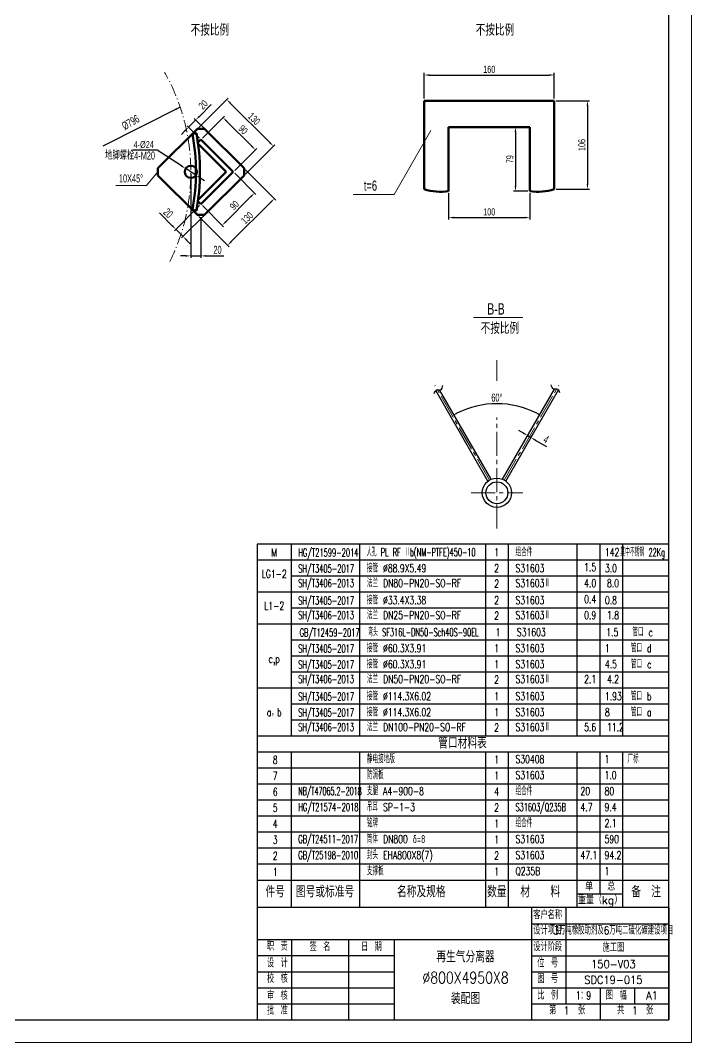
# Model space of a CAD drawing. Header units: millimetres. Extents: x 1541 to 38856, y -668 to 24805.
# Drawn here: x 28841 to 31483, y 17245 to 21269 of the extents above; entities that cross this region are included whole.
import ezdxf
from ezdxf.enums import TextEntityAlignment as Align

# ---------------------------------------------------------------- set-up
doc = ezdxf.new("R2010")
doc.units = ezdxf.units.MM
doc.linetypes.add('ACAD_ISO10W100', pattern=[18.7, 12, -3, 0.7, -3])
doc.linetypes.add('CENTER2', pattern=[28.575, 19.05, -3.175, 3.175, -3.175])
doc.layers.add('BORDER', color=7, linetype='Continuous')
for name, color, linetype, lineweight in [('中心线', 3, 'ACAD_ISO10W100', 18), ('中粗线', 7, 'Continuous', 50), ('标注', 1, 'Continuous', 18), ('短点划线', 1, 'CENTER2', 13), ('粗实线', 7, 'Continuous', 50), ('细实线', 1, 'Continuous', 18)]:
    doc.layers.add(name, color=color, linetype=linetype, lineweight=lineweight)
doc.styles.add('HGCAD', font='HGCAD.SHX', dxfattribs={"width": 0.7, "bigfont": 'HGCADHZ.SHX'})
doc.styles.add('HZ', font='txt.shx', dxfattribs={"width": 0.7, "bigfont": 'gbcbig.shx'})
doc.styles.add('HZ0', font='TXT.shx', dxfattribs={"width": 0.7, "bigfont": 'gbcbig.shx'})
doc.dimstyles.new('HGCAD', dxfattribs={"dimscale": 8, "dimtxt": 3.5, "dimasz": 2.5, "dimexe": 1, "dimexo": 1, "dimgap": 1, "dimtad": 1, "dimdec": 0, "dimdsep": 46, "dimtxsty": 'HGCAD', "dimcen": 0, "dimadec": 1, "dimazin": 0, "dimtfac": 1, "dimtdec": 0, "dimtmove": 0, "dimatfit": 1, "dimfxl": 1, "dimtfill": 1, "dimarcsym": 1})
doc.dimstyles.new('HGCAD$0', dxfattribs={"dimscale": 8, "dimtxt": 3.5, "dimasz": 2.5, "dimexe": 1, "dimexo": 1, "dimgap": 1, "dimtad": 1, "dimdec": 0, "dimdsep": 46, "dimtxsty": 'HGCAD', "dimcen": 0, "dimadec": 1, "dimazin": 0, "dimtfac": 1, "dimtdec": 0, "dimtmove": 0, "dimatfit": 1, "dimfxl": 1, "dimtfill": 1, "dimarcsym": 1})
doc.dimstyles.new('HGCAD$2', dxfattribs={"dimscale": 8, "dimtxt": 3.5, "dimasz": 2.5, "dimexe": 1, "dimexo": 1, "dimgap": 1, "dimtad": 2, "dimtih": 1, "dimdec": 0, "dimdsep": 46, "dimtxsty": 'HGCAD', "dimcen": 0, "dimadec": 0, "dimazin": 0, "dimtfac": 1, "dimtdec": 0, "dimtmove": 0, "dimatfit": 1, "dimfxl": 1, "dimtfill": 1, "dimarcsym": 1})
doc.dimstyles.new('HGCAD$3', dxfattribs={"dimscale": 8, "dimtxt": 3.5, "dimasz": 2.5, "dimexe": 1, "dimexo": 1, "dimgap": 1, "dimtad": 1, "dimtoh": 1, "dimdec": 0, "dimdsep": 46, "dimtxsty": 'HGCAD', "dimcen": 0, "dimadec": 1, "dimazin": 0, "dimtfac": 1, "dimtdec": 0, "dimtmove": 0, "dimatfit": 1, "dimfxl": 1, "dimtfill": 1, "dimarcsym": 1})

# ---------------------------------------------------------------- blocks, each defined once
blk = doc.blocks.new('*D24')
at = {"layer": 'Defpoints', "color": 0, "transparency": 16777216}
for p in [(29537.3, 20842.9), (29836.5, 20774.4), (29721.1, 20659)]:
    blk.add_point(p, dxfattribs=at)
at = {"layer": '标注', "color": 0, "lineweight": -2, "transparency": 16777216}
for p, q in [((29543, 20848.5), (29658.3, 20963.9)), ((29666.8, 20944.1), (29822.4, 20788.5)), ((29726.8, 20664.7), (29842.2, 20780.1))]:
    blk.add_line(p, q, dxfattribs=at)
at = {"layer": '标注', "color": 0, "transparency": 16777216}
for points in [[(29669.2, 20946.5), (29664.5, 20941.7), (29652.7, 20958.2)], [(29824.7, 20790.9), (29820, 20786.2), (29836.5, 20774.4)]]:
    blk.add_solid(points, dxfattribs=at)
at = {"layer": '标注', "color": 0, "transparency": 16777216, "insert": (29760.2, 20881.9), "char_height": 28, "attachment_point": 5, "rotation": 315, "style": 'HGCAD', "bg_fill": 3, "box_fill_scale": 1.1, "bg_fill_color": 256, "bg_fill_true_color": 13158600, "bg_fill_transparency": 0}
blk.add_mtext('130', dxfattribs=at)
blk = doc.blocks.new('*D25')
at = {"layer": 'Defpoints', "color": 0, "transparency": 16777216}
for p in [(29551.4, 20800.4), (29765.4, 20759.9), (29678.7, 20673.2)]:
    blk.add_point(p, dxfattribs=at)
at = {"layer": '标注', "color": 0, "lineweight": -2, "transparency": 16777216}
for p, q in [((29557.1, 20806.1), (29643.8, 20892.8)), ((29652.3, 20873), (29751.3, 20774)), ((29684.4, 20678.8), (29771.1, 20765.5))]:
    blk.add_line(p, q, dxfattribs=at)
at = {"layer": '标注', "color": 0, "transparency": 16777216}
for points in [[(29654.7, 20875.4), (29649.9, 20870.7), (29638.2, 20887.2)], [(29753.7, 20776.4), (29748.9, 20771.7), (29765.4, 20759.9)]]:
    blk.add_solid(points, dxfattribs=at)
at = {"layer": '标注', "color": 0, "transparency": 16777216, "insert": (29717.4, 20839.1), "char_height": 28, "attachment_point": 5, "rotation": 315, "style": 'HGCAD', "bg_fill": 3, "box_fill_scale": 1.1, "bg_fill_color": 256, "bg_fill_true_color": 13158600, "bg_fill_transparency": 7836208}
blk.add_mtext('90', dxfattribs=at)
blk = doc.blocks.new('*D26')
at = {"layer": 'Defpoints', "color": 0, "transparency": 16777216}
for p in [(29721.1, 20687.3), (29840.4, 20568.1), (29537.3, 20503.5)]:
    blk.add_point(p, dxfattribs=at)
at = {"layer": '标注', "color": 0, "lineweight": -2, "transparency": 16777216}
for p, q in [((29726.8, 20681.6), (29846, 20562.4)), ((29670.7, 20398.4), (29826.2, 20554)), ((29543, 20497.8), (29662.2, 20378.6))]:
    blk.add_line(p, q, dxfattribs=at)
at = {"layer": '标注', "color": 0, "transparency": 16777216}
for points in [[(29823.9, 20556.3), (29828.6, 20551.6), (29840.4, 20568.1)], [(29668.3, 20400.7), (29673, 20396), (29656.5, 20384.3)]]:
    blk.add_solid(points, dxfattribs=at)
at = {"layer": '标注', "color": 0, "transparency": 16777216, "insert": (29732.9, 20491.7), "char_height": 28, "attachment_point": 5, "rotation": 45, "style": 'HGCAD', "bg_fill": 3, "box_fill_scale": 1.1, "bg_fill_color": 256, "bg_fill_true_color": 13158600, "bg_fill_transparency": 7836208}
blk.add_mtext('130', dxfattribs=at)
blk = doc.blocks.new('*D27')
at = {"layer": 'Defpoints', "color": 0, "transparency": 16777216}
for p in [(29678.7, 20673.2), (29762, 20589.8), (29551.4, 20545.9)]:
    blk.add_point(p, dxfattribs=at)
at = {"layer": '标注', "color": 0, "lineweight": -2, "transparency": 16777216}
for p, q in [((29684.4, 20667.5), (29767.7, 20584.2)), ((29648.9, 20476.7), (29747.9, 20575.7)), ((29557.1, 20540.2), (29640.4, 20456.9))]:
    blk.add_line(p, q, dxfattribs=at)
at = {"layer": '标注', "color": 0, "transparency": 16777216}
for points in [[(29745.5, 20578.1), (29750.3, 20573.3), (29762, 20589.8)], [(29646.5, 20479.1), (29651.3, 20474.3), (29634.8, 20462.6)]]:
    blk.add_solid(points, dxfattribs=at)
at = {"layer": '标注', "color": 0, "transparency": 16777216, "insert": (29682.8, 20541.8), "char_height": 28, "attachment_point": 5, "rotation": 45, "style": 'HGCAD', "bg_fill": 3, "box_fill_scale": 1.1, "bg_fill_color": 256, "bg_fill_true_color": 13158600, "bg_fill_transparency": 0}
blk.add_mtext('90', dxfattribs=at)
blk = doc.blocks.new('*D28')
at = {"layer": 'Defpoints', "color": 0, "transparency": 16777216}
for p in [(29530.9, 20877.5), (29579.7, 20828.7), (29551.4, 20800.4)]:
    blk.add_point(p, dxfattribs=at)
at = {"layer": '标注', "color": 0, "lineweight": -2, "transparency": 16777216}
for p, q in [((29545, 20891.7), (29591.9, 20938.6)), ((29545.8, 20806.1), (29497, 20854.9)), ((29502.6, 20849.3), (29530.9, 20877.5)), ((29574.1, 20834.4), (29525.2, 20883.2)), ((29488.5, 20835.1), (29474.3, 20821))]:
    blk.add_line(p, q, dxfattribs=at)
at = {"layer": '标注', "color": 0, "transparency": 16777216}
for points in [[(29542.7, 20894), (29547.4, 20889.3), (29530.9, 20877.5)], [(29486.1, 20837.5), (29490.8, 20832.8), (29502.6, 20849.3)]]:
    blk.add_solid(points, dxfattribs=at)
at = {"layer": '标注', "color": 0, "transparency": 16777216, "insert": (29560, 20937.8), "char_height": 28, "attachment_point": 5, "rotation": 45, "style": 'HGCAD', "bg_fill": 3, "box_fill_scale": 1.1, "bg_fill_color": 256, "bg_fill_true_color": 13158600, "bg_fill_transparency": 7836208}
blk.add_mtext('20', dxfattribs=at)
blk = doc.blocks.new('*D29')
at = {"layer": 'Defpoints', "color": 0, "transparency": 16777216}
for p in [(29551.4, 20545.9), (29579.7, 20517.6), (29480.9, 20418.8)]:
    blk.add_point(p, dxfattribs=at)
at = {"layer": '标注', "color": 0, "lineweight": -2, "transparency": 16777216}
for p, q in [((29545.8, 20540.2), (29446.9, 20441.4)), ((29438.5, 20461.2), (29387.9, 20511.7)), ((29574.1, 20511.9), (29475.2, 20413.1)), ((29480.9, 20418.8), (29452.6, 20447)), ((29495, 20404.6), (29509.2, 20390.5))]:
    blk.add_line(p, q, dxfattribs=at)
at = {"layer": '标注', "color": 0, "transparency": 16777216}
for points in [[(29440.8, 20463.5), (29436.1, 20458.8), (29452.6, 20447)], [(29497.4, 20407), (29492.7, 20402.3), (29480.9, 20418.8)]]:
    blk.add_solid(points, dxfattribs=at)
at = {"layer": '标注', "color": 0, "transparency": 16777216, "insert": (29422.4, 20510.8), "char_height": 31.5, "attachment_point": 5, "rotation": 315, "style": 'HGCAD', "bg_fill": 3, "box_fill_scale": 1.1, "bg_fill_color": 256, "bg_fill_true_color": 13158600, "bg_fill_transparency": 11588748}
blk.add_mtext('20', dxfattribs=at)
blk = doc.blocks.new('*D30')
at = {"layer": 'Defpoints', "color": 0, "transparency": 16777216}
for p in [(29491.2, 20686.1), (29531.7, 20660.2)]:
    blk.add_point(p, dxfattribs=at)
at = {"layer": '标注', "color": 0, "lineweight": -2, "transparency": 16777216}
for p, q in [((29378.6, 20758.3), (29281.5, 20758.3)), ((29474.4, 20696.9), (29378.6, 20758.3)), ((29531.7, 20660.2), (29491.2, 20686.1)), ((29548.5, 20649.4), (29565.3, 20638.6))]:
    blk.add_line(p, q, dxfattribs=at)
at = {"layer": '标注', "color": 0, "transparency": 16777216}
for points in [[(29476.2, 20699.7), (29472.6, 20694.1), (29491.2, 20686.1)], [(29550.3, 20652.2), (29546.7, 20646.6), (29531.7, 20660.2)]]:
    blk.add_solid(points, dxfattribs=at)
at = {"layer": '标注', "color": 0, "transparency": 16777216, "insert": (29326, 20780.3), "char_height": 28, "attachment_point": 5, "style": 'HGCAD', "bg_fill": 3, "box_fill_scale": 1.1, "bg_fill_color": 256, "bg_fill_true_color": 13158600, "bg_fill_transparency": 0}
blk.add_mtext('4-%%C24', dxfattribs=at)
blk = doc.blocks.new('*D33')
at = {"layer": 'Defpoints', "color": 0, "transparency": 16777216}
for p in [(30942.1, 21054.6), (30430.1, 20953.5), (30942.1, 20953.5)]:
    blk.add_point(p, dxfattribs=at)
at = {"layer": '标注', "color": 0, "lineweight": -2, "transparency": 16777216}
for p, q in [((30430.1, 20961.5), (30430.1, 21062.6)), ((30450.1, 21054.6), (30922.1, 21054.6)), ((30942.1, 20961.5), (30942.1, 21062.6))]:
    blk.add_line(p, q, dxfattribs=at)
at = {"layer": '标注', "color": 0, "transparency": 16777216}
for points in [[(30450.1, 21057.9), (30450.1, 21051.2), (30430.1, 21054.6)], [(30922.1, 21057.9), (30922.1, 21051.2), (30942.1, 21054.6)]]:
    blk.add_solid(points, dxfattribs=at)
at = {"layer": '标注', "color": 0, "transparency": 16777216, "insert": (30686.1, 21076.6), "char_height": 28, "attachment_point": 5, "style": 'HGCAD', "bg_fill": 3, "box_fill_scale": 1.1, "bg_fill_color": 256, "bg_fill_true_color": 13158600, "bg_fill_transparency": 0}
blk.add_mtext('160', dxfattribs=at)
blk = doc.blocks.new('*D34')
at = {"layer": 'Defpoints', "color": 0, "transparency": 16777216}
for p in [(30942.1, 20953.5), (30942.1, 20604.7), (31072.8, 20604.7)]:
    blk.add_point(p, dxfattribs=at)
at = {"layer": '标注', "color": 0, "lineweight": -2, "transparency": 16777216}
for p, q in [((30950.1, 20953.5), (31080.8, 20953.5)), ((31072.8, 20933.5), (31072.8, 20624.7)), ((30950.1, 20604.7), (31080.8, 20604.7))]:
    blk.add_line(p, q, dxfattribs=at)
at = {"layer": '标注', "color": 0, "transparency": 16777216}
for points in [[(31069.5, 20933.5), (31076.1, 20933.5), (31072.8, 20953.5)], [(31069.5, 20624.7), (31076.1, 20624.7), (31072.8, 20604.7)]]:
    blk.add_solid(points, dxfattribs=at)
at = {"layer": '标注', "color": 0, "transparency": 16777216, "insert": (31050.8, 20779.1), "char_height": 28, "attachment_point": 5, "rotation": 90, "style": 'HGCAD', "bg_fill": 3, "box_fill_scale": 1.1, "bg_fill_color": 256, "bg_fill_true_color": 13158600, "bg_fill_transparency": 194044}
blk.add_mtext('106', dxfattribs=at)
blk = doc.blocks.new('*D35')
at = {"layer": 'Defpoints', "color": 0, "transparency": 16777216}
for p in [(30526.1, 20596.8), (30846.1, 20596.8), (30846.1, 20493.3)]:
    blk.add_point(p, dxfattribs=at)
at = {"layer": '标注', "color": 0, "lineweight": -2, "transparency": 16777216}
for p, q in [((30526.1, 20588.8), (30526.1, 20485.3)), ((30846.1, 20588.8), (30846.1, 20485.3)), ((30546.1, 20493.3), (30826.1, 20493.3))]:
    blk.add_line(p, q, dxfattribs=at)
at = {"layer": '标注', "color": 0, "transparency": 16777216}
for points in [[(30546.1, 20496.6), (30546.1, 20489.9), (30526.1, 20493.3)], [(30826.1, 20496.6), (30826.1, 20489.9), (30846.1, 20493.3)]]:
    blk.add_solid(points, dxfattribs=at)
at = {"layer": '标注', "color": 0, "transparency": 16777216, "insert": (30686.1, 20515.3), "char_height": 28, "attachment_point": 5, "style": 'HGCAD', "bg_fill": 3, "box_fill_scale": 1.1, "bg_fill_color": 256, "bg_fill_true_color": 13158600, "bg_fill_transparency": 7835176}
blk.add_mtext('100', dxfattribs=at)
blk = doc.blocks.new('*D36')
at = {"layer": 'Defpoints', "color": 0, "transparency": 16777216}
for p in [(30846.1, 20849.6), (30789.4, 20596.8), (30846.1, 20596.8)]:
    blk.add_point(p, dxfattribs=at)
at = {"layer": '标注', "color": 0, "lineweight": -2, "transparency": 16777216}
for p, q in [((30838.1, 20849.6), (30781.4, 20849.6)), ((30789.4, 20829.6), (30789.4, 20616.8)), ((30838.1, 20596.8), (30781.4, 20596.8))]:
    blk.add_line(p, q, dxfattribs=at)
at = {"layer": '标注', "color": 0, "transparency": 16777216}
for points in [[(30786, 20829.6), (30792.7, 20829.6), (30789.4, 20849.6)], [(30786, 20616.8), (30792.7, 20616.8), (30789.4, 20596.8)]]:
    blk.add_solid(points, dxfattribs=at)
at = {"layer": '标注', "color": 0, "transparency": 16777216, "insert": (30767.4, 20723.2), "char_height": 28, "attachment_point": 5, "rotation": 90, "style": 'HGCAD', "bg_fill": 3, "box_fill_scale": 1.1, "bg_fill_color": 256, "bg_fill_true_color": 13158600, "bg_fill_transparency": 7835176}
blk.add_mtext('79', dxfattribs=at)
blk = doc.blocks.new('*D38')
at = {"layer": 'Defpoints', "color": 0, "transparency": 16777216}
for p in [(30472.7, 19831.7), (30960.2, 19832.1), (30777.2, 19755), (30687.5, 19459.6), (30745.1, 19459.6)]:
    blk.add_point(p, dxfattribs=at)
at = {"layer": '标注', "color": 0, "lineweight": -2, "transparency": 16777216}
blk.add_arc((30716.3, 19409.7), 350.6, 63.2687, 116.7313, dxfattribs=at)
at = {"layer": '标注', "color": 0, "transparency": 16777216}
for points in [[(30560.2, 19719.9), (30557, 19725.8), (30541, 19713.4)], [(30875.6, 19725.8), (30872.4, 19719.9), (30891.6, 19713.4)]]:
    blk.add_solid(points, dxfattribs=at)
at = {"layer": '标注', "color": 0, "transparency": 16777216, "insert": (30716.3, 19784.1), "char_height": 31.5, "attachment_point": 5, "style": 'HGCAD', "bg_fill": 3, "box_fill_scale": 1.1, "bg_fill_color": 256, "bg_fill_true_color": 13158600, "bg_fill_transparency": 6260026}
blk.add_mtext('60°', dxfattribs=at)
blk = doc.blocks.new('*D39')
at = {"layer": 'Defpoints', "color": 0, "transparency": 16777216}
for p in [(30835.3, 19630.2), (30847.8, 19623), (30850.2, 19627.3)]:
    blk.add_point(p, dxfattribs=at)
at = {"layer": '标注', "color": 0, "lineweight": -2, "transparency": 16777216}
for p, q in [((30820.4, 19644.5), (30803.1, 19654.5)), ((30839.3, 19637.1), (30841.8, 19641.4)), ((30837.8, 19634.5), (30850.2, 19627.3)), ((30851.8, 19629.9), (30854.2, 19634.2)), ((30867.5, 19617.3), (30911.7, 19591.7))]:
    blk.add_line(p, q, dxfattribs=at)
at = {"layer": '标注', "color": 0, "transparency": 16777216}
for points in [[(30822.1, 19647.4), (30818.8, 19641.6), (30837.8, 19634.5)], [(30869.2, 19620.2), (30865.9, 19614.4), (30850.2, 19627.3)]]:
    blk.add_solid(points, dxfattribs=at)
at = {"layer": '标注', "color": 0, "transparency": 16777216, "insert": (30910.2, 19620.1), "char_height": 31.5, "attachment_point": 5, "rotation": 330, "style": 'HGCAD', "bg_fill": 3, "box_fill_scale": 1.1, "bg_fill_color": 256, "bg_fill_true_color": 13158600, "bg_fill_transparency": 11588232}
blk.add_mtext('4', dxfattribs=at)
blk = doc.blocks.new('*D40')
at = {"layer": 'Defpoints', "color": 0, "transparency": 16777216}
for p in [(29511.4, 20673.2), (29551.4, 20503.5), (29551.4, 20342.4)]:
    blk.add_point(p, dxfattribs=at)
at = {"layer": '标注', "color": 0, "lineweight": -2, "transparency": 16777216}
for p, q in [((29511.4, 20665.2), (29511.4, 20334.4)), ((29551.4, 20495.5), (29551.4, 20334.4)), ((29491.4, 20342.4), (29471.4, 20342.4)), ((29511.4, 20342.4), (29551.4, 20342.4)), ((29571.4, 20342.4), (29641.5, 20342.4))]:
    blk.add_line(p, q, dxfattribs=at)
at = {"layer": '标注', "color": 0, "transparency": 16777216}
for points in [[(29491.4, 20345.7), (29491.4, 20339.1), (29511.4, 20342.4)], [(29571.4, 20345.7), (29571.4, 20339.1), (29551.4, 20342.4)]]:
    blk.add_solid(points, dxfattribs=at)
at = {"layer": '标注', "color": 0, "transparency": 16777216, "insert": (29616.5, 20366.1), "char_height": 31.5, "attachment_point": 5, "style": 'HGCAD', "bg_fill": 3, "box_fill_scale": 1.1, "bg_fill_color": 256, "bg_fill_true_color": 13158600, "bg_fill_transparency": 6440400}
blk.add_mtext('20', dxfattribs=at)

msp = doc.modelspace()

# ---------------------------------------------------------------- linework, layer by layer
at = {"ltscale": 3}
for p, q in [((30681.27, 19455.99), (30475.44, 19812.5)), ((30693.74, 19463.19), (30490.79, 19814.69)), ((30738.87, 19463.19), (30943.35, 19817.37)), ((30738.87, 19463.19), (30943.35, 19817.37)), ((30751.34, 19455.99), (30958.71, 19815.17)), ((31392.53, 17776.16), (31392.53, 18199.4)), ((31392.53, 17776.16), (31392.53, 17334.93)), ((29772.29, 17334.93), (31392.53, 17334.93))]:
    msp.add_line(p, q, dxfattribs=at)
for radius in [57.6, 43.2]:
    msp.add_circle((30716.3, 19409.7), radius, dxfattribs=at)
for points in [[(30469.86, 19800.42), (30477.28, 19813.78), (30494.71, 19815.42), (30503.99, 19831.45)], [(30964.29, 19803.09), (30956.86, 19816.46), (30939.43, 19818.1), (30930.15, 19834.13)]]:
    msp.add_spline(points, degree=3, dxfattribs=at)
at = {"layer": 'BORDER', "linetype": 'Continuous', "lineweight": 30, "ltscale": 5}
for p, q in [((31392.53, 17334.93), (31392.53, 24714.93)), ((26361.53, 17334.93), (31392.53, 17334.93))]:
    msp.add_line(p, q, dxfattribs=at)
at = {"layer": '中心线', "ltscale": 4}
msp.add_arc((28715.44, 20673.16), 796, 333.65694, 29.49419, dxfattribs=at)
at = {"layer": '中粗线', "lineweight": -3}
msp.add_line((29772.29, 19207.38), (29772.29, 17776.16), dxfattribs=at)
msp.add_lwpolyline([(31392.53, 17776.16), (29772.29, 17776.16), (29772.29, 17334.93)], dxfattribs=at)
at = {"layer": '标注'}
for p, q in [((30456.86, 20835.7), (30311.89, 20584.61)), ((30311.89, 20584.61), (30151.07, 20584.61)), ((30623.62, 20099.24), (30818.08, 20099.24))]:
    msp.add_line(p, q, dxfattribs=at)
at = {"layer": '短点划线', "ltscale": 5}
for p, q in [((30716.3, 19850.17), (30716.3, 19932.35)), ((30687.5, 19459.59), (30472.65, 19831.72)), ((30745.1, 19459.59), (30960.16, 19832.08)), ((30716.3, 19268.86), (30716.3, 19706.39)), ((30614.48, 19409.7), (30818.12, 19409.7))]:
    msp.add_line(p, q, dxfattribs=at)
at = {"layer": '粗实线'}
for p, q in [((30430.14, 20953.55), (30430.14, 20604.75)), ((30430.14, 20953.55), (30942.14, 20953.55)), ((30942.14, 20953.55), (30942.14, 20604.75)), ((30526.14, 20849.63), (30526.14, 20596.83)), ((30526.14, 20849.63), (30686.14, 20849.63)), ((30846.14, 20849.63), (30686.14, 20849.63)), ((30846.14, 20849.63), (30846.14, 20596.83)), ((29517.55, 20823.12), (29533.28, 20826.06)), ((29539.42, 20788.42), (29551.44, 20800.44)), ((29650.44, 20673.16), (29540.09, 20783.51)), ((29678.72, 20673.16), (29551.44, 20800.44)), ((29540.09, 20562.82), (29650.44, 20673.16)), ((29551.44, 20545.88), (29678.72, 20673.16)), ((29539.42, 20557.91), (29551.44, 20545.88)), ((29517.55, 20523.21), (29533.28, 20520.27))]:
    msp.add_line(p, q, dxfattribs=at)
msp.add_lwpolyline([(29565.59, 20503.46), (29721.15, 20659.02), (29721.15, 20687.31), (29565.59, 20842.87), (29537.3, 20842.87), (29381.74, 20687.31), (29381.74, 20659.02), (29537.3, 20503.46)], close=True, dxfattribs=at)
msp.add_circle((29511.44, 20673.16), 24, dxfattribs=at)
for centre, radius, start, end in [((28715.44, 20673.16), 816, 349.41091, 10.58909), ((28715.44, 20673.16), 832, 349.41091, 10.58909), ((30496.6, 20824.79), 229.86, 253.1942, 277.3841), ((30875.68, 20824.79), 229.86, 262.6159, 286.8058)]:
    msp.add_arc(centre, radius, start, end, dxfattribs=at)
at = {"layer": '细实线', "lineweight": -3}
for p, q in [((31392.53, 19207.38), (29772.29, 19207.38)), ((31392.53, 19144.38), (29772.29, 19144.38)), ((31392.53, 19081.38), (29907.25, 19081.38)), ((31392.53, 19018.38), (29772.29, 19018.38)), ((31392.53, 18955.38), (29907.25, 18955.38)), ((31392.53, 18892.38), (29772.29, 18892.38)), ((31392.53, 18829.38), (29907.25, 18829.38)), ((31392.53, 18766.38), (29907.25, 18766.38)), ((31392.53, 18703.4), (29907.25, 18703.4)), ((31392.53, 18640.43), (29772.29, 18640.43)), ((31392.53, 18577.43), (29907.25, 18577.43)), ((31392.53, 18514.46), (29907.25, 18514.46)), ((31392.53, 18451.48), (29772.29, 18451.48)), ((31392.53, 18388.51), (29772.29, 18388.51)), ((31392.53, 18325.51), (29772.29, 18325.51)), ((31392.53, 18262.51), (29772.29, 18262.51)), ((31392.53, 18199.51), (29772.29, 18199.51)), ((31392.53, 18136.51), (29772.29, 18136.51)), ((31392.53, 18073.51), (29772.29, 18073.51)), ((31392.53, 18010.51), (29772.29, 18010.51)), ((31392.53, 17947.51), (29772.29, 17947.51))]:
    msp.add_line(p, q, dxfattribs=at)
at = {"layer": '细实线'}
msp.add_lwpolyline([(26136.53, 17244.93), (31482.53, 17244.93), (31482.53, 24804.93), (26136.53, 24804.93)], close=True, dxfattribs=at)
at = {"layer": '细实线', "lineweight": -3}
for points in [[(29907.25, 18451.48), (29907.25, 19207.38)], [(30177.15, 18451.48), (30177.15, 19207.38)], [(30672.38, 18451.48), (30672.38, 19207.38)], [(30762.35, 18451.48), (30762.35, 19207.38)], [(31032.66, 18451.48), (31032.66, 19207.38)], [(31122.63, 18451.48), (31122.63, 19207.38)], [(31212.6, 18451.48), (31212.6, 19207.38)], [(29907.25, 17776.16), (29907.25, 18388.51)], [(30177.15, 17776.16), (30177.15, 18388.51)], [(30672.38, 17776.16), (30672.38, 18388.51)], [(30762.35, 17776.16), (30762.35, 18388.51)], [(31032.66, 17776.16), (31032.66, 18388.51)], [(31122.63, 17830.14), (31122.63, 18388.51)], [(31212.6, 17776.16), (31212.6, 18388.51)], [(29772.29, 17884.53), (31392.53, 17884.53)], [(31032.66, 17830.14), (31212.6, 17830.14)], [(30852.32, 17776.16), (30852.32, 17334.93)], [(30987.68, 17776.16), (30987.68, 17397.91)], [(30852.32, 17712.88), (31392.53, 17712.88)], [(29772.29, 17650.21), (31392.53, 17650.21)], [(29907.25, 17650.21), (29907.25, 17334.93)], [(30132.16, 17650.21), (30132.16, 17334.93)], [(30312.51, 17650.21), (30312.51, 17334.93)], [(29772.29, 17587.24), (30312.51, 17587.24)], [(30852.32, 17586.88), (31392.53, 17586.88)], [(29772.29, 17523.86), (30312.51, 17523.86)], [(30852.32, 17523.88), (31392.53, 17523.88)], [(29772.29, 17460.88), (30312.51, 17460.88)], [(30852.32, 17460.88), (31392.53, 17460.88)], [(30852.32, 17460.88), (31392.53, 17460.88)], [(31122.63, 17460.88), (31122.63, 17334.93)], [(31257.58, 17460.88), (31257.58, 17397.91)], [(29772.29, 17397.91), (30312.51, 17397.91)], [(30852.32, 17397.91), (31392.53, 17397.91)]]:
    msp.add_lwpolyline(points, dxfattribs=at)

# ---------------------------------------------------------------- texts
at = {"layer": '标注', "attachment_point": 1, "style": 'HGCAD'}
for s, insert, char_height, width in [('不按比例', (29510.83, 21254.44), 45, 158.0392), ('不按比例', (30632.89, 21254.44), 45, 158.0392), ('t=6', (30192.6, 20639.01), 40, 148.1021), ('B-B', (30678.41, 20156.22), 45, 74.4206), ('不按比例', (30652.29, 20080.16), 45, 158.0392)]:
    msp.add_mtext(s, dxfattribs=dict(at, insert=insert, char_height=char_height, width=width))
at = {"layer": '标注', "insert": (29235.77, 20864.29), "char_height": 31.5, "width": 74.4206, "attachment_point": 1, "rotation": 30, "style": 'HGCAD'}
msp.add_mtext('%%C796', dxfattribs=at)
at = {"layer": '细实线', "lineweight": -3, "style": 'HZ0'}
for s, width, p in [('人孔 PL RF Ⅱb(NM-PTFE)450-10', 0.6, (30204.37, 19159.82)), ('HG/T21599-2014', 0.55, (29934.47, 19158.35)), ('组合件', 0.7, (30789.57, 19159.82)), ('142', 0.7, (31141.53, 19159.82)), ('SH/T3405-2017', 0.55, (29934.47, 19095.35)), ('接管 %%C88.9X5.49', 0.7, (30204.37, 19096.82)), ('S31603', 0.7, (30789.57, 19096.82)), ('1.5', 0.7, (31059.89, 19101.09)), ('3.0', 0.7, (31141.53, 19096.82)), ('SH/T3406-2013', 0.55, (29934.47, 19038.09)), ('法兰 DN80-PN20-SO-RF ', 0.7, (30204.37, 19038.09)), ('S31603Ⅱ', 0.7, (30789.57, 19038.09)), ('4.0', 0.7, (31059.89, 19038.09)), ('8.0', 0.7, (31149.85, 19038.09)), ('SH/T3405-2017', 0.55, (29934.47, 18969.35)), ('接管 %%C33.4X3.38', 0.7, (30204.37, 18970.82)), ('S31603', 0.7, (30789.57, 18970.82)), ('0.4', 0.7, (31059.89, 18975.09)), ('0.8', 0.7, (31141.53, 18970.82)), ('SH/T3406-2013', 0.55, (29934.47, 18912.09)), ('法兰 DN25-PN20-SO-RF ', 0.7, (30204.37, 18912.09)), ('S31603Ⅱ', 0.7, (30789.57, 18912.09)), ('0.9', 0.7, (31059.89, 18912.09)), ('1.8', 0.7, (31149.85, 18912.09)), ('GB/T12459-2017', 0.55, (29939.98, 18843.35)), ('弯头 SF316L-DN50-Sch40S-90EL', 0.6, (30209.88, 18844.82)), ('S31603', 0.7, (30795.08, 18844.82)), ('1.5', 0.7, (31147.04, 18844.82)), ('SH/T3405-2017', 0.55, (29934.47, 18780.35)), ('接管 %%C60.3X3.91', 0.7, (30204.37, 18781.82)), ('S31603', 0.7, (30789.57, 18781.82)), ('1', 0.7, (31141.53, 18781.82)), ('SH/T3405-2017', 0.55, (29934.47, 18717.38)), ('接管 %%C60.3X3.91', 0.7, (30204.37, 18718.84)), ('S31603', 0.7, (30789.57, 18718.84)), ('4.5', 0.7, (31141.53, 18718.84)), ('SH/T3406-2013', 0.55, (29934.47, 18660.14)), ('法兰 DN50-PN20-SO-RF ', 0.7, (30204.37, 18660.14)), ('S31603Ⅱ', 0.7, (30789.57, 18660.14)), ('2.1', 0.7, (31059.89, 18660.14)), ('4.2', 0.7, (31149.85, 18660.14)), ('SH/T3405-2017', 0.55, (29934.47, 18591.41)), ('接管 %%C114.3X6.02', 0.7, (30204.37, 18592.87)), ('S31603', 0.7, (30789.57, 18592.87)), ('1.93', 0.7, (31141.53, 18592.87)), ('SH/T3405-2017', 0.55, (29934.47, 18528.43)), ('接管 %%C114.3X6.02', 0.7, (30204.37, 18529.89)), ('S31603', 0.7, (30789.57, 18529.89)), ('8', 0.7, (31141.53, 18529.89)), ('SH/T3406-2013', 0.55, (29934.47, 18471.19)), ('法兰 DN100-PN20-SO-RF ', 0.7, (30204.37, 18471.19)), ('S31603Ⅱ', 0.7, (30789.57, 18471.19)), ('5.6', 0.7, (31059.89, 18471.19)), ('11.2', 0.7, (31149.85, 18471.19)), ('静电接地版', 0.7, (30204.37, 18345.24)), ('S30408', 0.7, (30789.57, 18345.24)), ('1', 0.7, (31140.22, 18345.24)), ('厂标', 0.7, (31230.19, 18345.24)), ('防涡板', 0.7, (30204.37, 18282.24)), ('S31603', 0.7, (30789.57, 18282.24)), ('1.0', 0.7, (31140.22, 18282.24)), ('NB/T47065.2-2018', 0.5, (29934.47, 18219.24)), ('支腿 A4-900-8', 0.7, (30204.37, 18219.24)), ('组合件', 0.7, (30789.57, 18219.24)), ('20', 0.7, (31045.34, 18219.24)), ('80', 0.7, (31140.22, 18219.24)), ('HG/T21574-2018', 0.55, (29934.47, 18156.24)), ('S31603/Q235B', 0.6, (30789.57, 18156.24)), ('吊耳 SP-1-3', 0.7, (30204.37, 18156.24)), ('4.7', 0.7, (31045.34, 18156.24)), ('9.4', 0.7, (31140.22, 18156.24)), ('铭牌', 0.7, (30204.37, 18093.24)), ('组合件', 0.7, (30789.57, 18093.24)), ('2.1', 0.7, (31140.22, 18093.24)), ('GB/T24511-2017', 0.55, (29934.47, 18030.24)), ('筒体 DN800 δ=8', 0.7, (30204.37, 18030.24)), ('S31603', 0.7, (30789.57, 18030.24)), ('590', 0.7, (31140.22, 18030.24)), ('GB/T25198-2010', 0.55, (29934.47, 17967.24)), ('封头 EHA800X8(7)', 0.7, (30204.37, 17967.24)), ('S31603', 0.7, (30789.57, 17967.24)), ('47.1', 0.7, (31045.34, 17967.24)), ('94.2', 0.7, (31140.22, 17967.24)), ('支撑板', 0.7, (30204.37, 17904.24)), ('Q235B', 0.7, (30789.57, 17904.24)), ('1', 0.7, (31140.22, 17904.24)), ('职 责', 0.9, (29811.17, 17607.43)), ('签 名', 0.9, (29978.87, 17605.63)), ('日 期', 0.9, (30181.53, 17605.63)), ('设 计', 0.9, (29811.17, 17541.42)), ('校 核', 0.9, (29811.17, 17480.29)), ('审 核', 0.9, (29811.17, 17413.21)), ('批 准', 0.9, (29811.17, 17354.95))]:
    msp.add_text(s, height=31.5, dxfattribs=dict(at, width=width)).set_placement(p)
at = {"layer": '细实线', "lineweight": -3}
for s, height, style, width, p in [('M', 31.5, 'HZ0', 0.7, (29839.85, 19158.97)), ('1', 31.5, 'HZ0', 0.7, (30715.33, 19159.82)), ('其中不锈钢 22Kg', 31.5, 'HZ0', 0.6, (31289.91, 19159.52)), ('2', 31.5, 'HZ0', 0.7, (30715.33, 19096.82)), ('LG1-2', 31.5, 'HZ0', 0.7, (29839.85, 19074.59)), ('2', 31.5, 'HZ0', 0.7, (30715.33, 19036.21)), ('2', 31.5, 'HZ0', 0.7, (30715.33, 18970.82)), ('L1-2', 31.5, 'HZ0', 0.7, (29839.85, 18948.59)), ('2', 31.5, 'HZ0', 0.7, (30715.33, 18910.21)), ('1', 31.5, 'HZ0', 0.7, (30720.85, 18844.82)), ('管口 c', 31.5, 'HZ0', 0.7, (31289.91, 18844.52)), ('1', 31.5, 'HZ0', 0.7, (30715.33, 18781.82)), ('管口 d', 31.5, 'HZ0', 0.7, (31284.4, 18781.52)), ('c,p', 31.5, 'HZ0', 0.7, (29839.85, 18739.94)), ('1', 31.5, 'HZ0', 0.7, (30715.33, 18718.84)), ('管口 c', 31.5, 'HZ0', 0.7, (31284.4, 18718.54)), ('2', 31.5, 'HZ0', 0.7, (30715.33, 18658.26)), ('1', 31.5, 'HZ0', 0.7, (30715.33, 18592.87)), ('管口 b', 31.5, 'HZ0', 0.7, (31284.4, 18592.57)), ('a，b', 31.5, 'HZ0', 0.7, (29839.85, 18529.6)), ('1', 31.5, 'HZ0', 0.7, (30715.33, 18529.89)), ('管口 a', 31.5, 'HZ0', 0.7, (31284.4, 18529.6)), ('2', 31.5, 'HZ0', 0.7, (30715.33, 18469.31)), ('8', 31.5, 'HZ0', 0.7, (29843.63, 18342.28)), ('1', 31.5, 'HZ0', 0.7, (30715.33, 18343.37)), ('1', 31.5, 'HZ0', 0.7, (30715.33, 18280.37)), ('7', 31.5, 'HZ0', 0.7, (29843.63, 18279.28)), ('6', 31.5, 'HZ0', 0.7, (29843.63, 18216.28)), ('4', 31.5, 'HZ0', 0.7, (30715.33, 18217.37)), ('5', 31.5, 'HZ0', 0.7, (29843.63, 18153.28)), ('2', 31.5, 'HZ0', 0.7, (30715.33, 18154.37)), ('4', 31.5, 'HZ0', 0.7, (29843.63, 18090.28)), ('1', 31.5, 'HZ0', 0.7, (30715.33, 18091.37)), ('3', 31.5, 'HZ0', 0.7, (29843.63, 18027.28)), ('1', 31.5, 'HZ0', 0.7, (30715.33, 18028.37)), ('2', 31.5, 'HZ0', 0.7, (29843.63, 17964.28)), ('2', 31.5, 'HZ0', 0.7, (30715.33, 17965.37)), ('1', 31.5, 'HZ0', 0.7, (29843.63, 17901.28)), ('1', 31.5, 'HZ0', 0.7, (30715.33, 17902.37)), ('客户名称', 31.5, 'HZ0', 0.9, (30916.19, 17731.41)), ('设计项目', 31.5, 'HZ0', 0.9, (30916.19, 17670.56)), ('3万吨橡胶助剂及6万吨二硫化碳建设项目', 31.5, 'HZ0', 0.8, (31174.79, 17670.56)), ('设计阶段', 31.5, 'HZ0', 0.9, (30916.19, 17605.35)), ('施工图', 31.5, 'HZ0', 0.9, (31174.79, 17603.22)), ('位 号', 31.5, 'HZ0', 0.9, (30916.19, 17541.73)), ('150-V03', 31.5, 'HZ0', 0.9, (31174.79, 17538.08)), ('%%C800X4950X8', 45, 'HZ', 0.8, (30592.74, 17477.95)), ('图 号', 31.5, 'HZ0', 0.9, (30916.19, 17479.98)), ('SDC19-015', 31.5, 'HZ0', 0.9, (31174.79, 17476.05)), ('比 例', 31.5, 'HZ0', 0.9, (30916.19, 17414.74)), ('1：9', 31.5, 'HZ0', 0.7, (31057.35, 17414.74)), ('图 幅', 31.5, 'HZ0', 0.9, (31186.3, 17414.74)), ('A1', 31.5, 'HZ0', 0.9, (31326.83, 17414.74)), ('第', 31.5, 'HZ0', 0.9, (30935.86, 17356.53)), ('1', 31.5, 'HZ0', 0.9, (30990.84, 17355.36)), ('张', 31.5, 'HZ0', 0.9, (31049.68, 17356.53)), ('共', 31.5, 'HZ0', 0.9, (31203.67, 17356.53)), ('1', 31.5, 'HZ0', 0.9, (31259.57, 17355.36)), ('张', 31.5, 'HZ0', 0.9, (31317.5, 17356.53))]:
    msp.add_text(s, height=height, dxfattribs=dict(at, style=style, width=width)).set_placement(p, align=Align.CENTER)
for s, height, style, p in [('管口材料表', 45, 'HZ0', (30581.13, 18402.58)), ('单', 31.5, 'HZ0', (31079.7, 17843.94)), ('总', 31.5, 'HZ0', (31166.4, 17843.94)), ('件号', 45, 'HZ0', (29843.63, 17816.74)), ('图号或标准号', 45, 'HZ0', (30039.73, 17816.74)), ('名称及规格', 45, 'HZ0', (30418.85, 17816.74)), ('数量', 45, 'HZ0', (30716, 17816.74)), ('材  料', 45, 'HZ0', (30886.92, 17816.74)), ('备 注', 45, 'HZ0', (31303.69, 17816.74)), ('重量（kg）', 31.5, 'HZ0', (31122.66, 17790.19)), ('再生气分离器', 45, 'HZ', (30592.74, 17560.69)), ('装配图', 45, 'HZ', (30592.74, 17396.23))]:
    msp.add_text(s, height=height, dxfattribs=dict(at, style=style)).set_placement(p, align=Align.CENTER)

# ---------------------------------------------------------------- leaders
at = {"layer": '标注'}
msp.add_leader([(29469.45, 20928.29), (29164.54, 20774.41)], dimstyle='HGCAD', dxfattribs=at)

# ---------------------------------------------------------------- next in the draw order: dimensions: what is measured, and where the dimension line sits
dim = msp.add_linear_dim(base=(30942.14, 21054.56), p1=(30430.14, 20953.55), p2=(30942.14, 20953.55), text='160', dimstyle='HGCAD$0', dxfattribs=at)
dim.commit()
dim.dimension.update_dxf_attribs({"geometry": '*D33', "text_midpoint": (30686.14, 21076.56)})
dim = msp.add_aligned_dim(p1=(29537.3, 20842.87), p2=(29721.15, 20659.02), distance=163.17, text='130', dimstyle='HGCAD$0', dxfattribs=at)
dim.commit()
dim.dimension.update_dxf_attribs({"geometry": '*D24', "text_midpoint": (29760.16, 20881.88)})
dim = msp.add_linear_dim(base=(30846.14, 20493.26), p1=(30526.14, 20596.83), p2=(30846.14, 20596.83), text='100', dimstyle='HGCAD$0', override={"dimdec": 1, "dimtdec": 2}, dxfattribs=at)
dim.commit()
dim.dimension.update_dxf_attribs({"geometry": '*D35', "text_midpoint": (30686.14, 20515.26)})
dim = msp.add_angular_dim_2l(base=(30777.19, 19755), line1=((30745.1, 19459.59), (30960.16, 19832.08)), line2=((30687.5, 19459.59), (30472.65, 19831.72)), dimstyle='HGCAD$2', override={"dimdec": 1, "dimtdec": 2}, dxfattribs=at)
dim.commit()
dim.dimension.update_dxf_attribs({"geometry": '*D38', "text_midpoint": (30716.3, 19784.08)})

# ---------------------------------------------------------------- next in the draw order: dimensions: what is measured, and where the dimension line sits
for base, p1, p2, text, picture, middle in [((31072.79, 20604.75), (30942.14, 20953.55), (30942.14, 20604.75), '106', '*D34', (31050.79, 20779.15)), ((30789.36, 20596.83), (30846.14, 20849.63), (30846.14, 20596.83), '79', '*D36', (30767.36, 20723.23))]:
    dim = msp.add_linear_dim(base=base, p1=p1, p2=p2, angle=90, text=text, dimstyle='HGCAD$0', override={"dimdec": 1, "dimtdec": 2}, dxfattribs=at)
    dim.commit()
    dim.dimension.update_dxf_attribs({"geometry": picture, "text_midpoint": middle})
dim = msp.add_aligned_dim(p1=(29551.44, 20800.44), p2=(29678.72, 20673.16), distance=122.64, text='90', dimstyle='HGCAD$0', dxfattribs=at)
dim.commit()
dim.dimension.update_dxf_attribs({"geometry": '*D25', "text_midpoint": (29717.36, 20839.08)})
dim = msp.add_aligned_dim(p1=(30835.29, 19630.2), p2=(30847.76, 19623), distance=4.92, text='4', dimstyle='HGCAD$0', override={"dimdec": 1, "dimtdec": 2}, dxfattribs=at)
dim.commit()
dim.dimension.update_dxf_attribs({"geometry": '*D39', "text_midpoint": (30910.18, 19620.08)})

# ---------------------------------------------------------------- next in the draw order: dimensions: what is measured, and where the dimension line sits
for p1, p2, distance, text, picture, middle in [((29551.44, 20800.44), (29579.73, 20828.73), 69.04, '20', '*D28', (29560, 20937.76)), ((29537.3, 20503.46), (29721.15, 20687.31), -168.59, '130', '*D26', (29732.88, 20491.73))]:
    dim = msp.add_aligned_dim(p1=p1, p2=p2, distance=distance, text=text, dimstyle='HGCAD$0', dxfattribs=at)
    dim.commit()
    dim.dimension.update_dxf_attribs({"geometry": picture, "text_midpoint": middle})

# ---------------------------------------------------------------- next in the draw order: dimensions: what is measured, and where the dimension line sits
dim = msp.add_aligned_dim(p1=(29551.44, 20545.88), p2=(29678.72, 20673.16), distance=-117.83, text='90', dimstyle='HGCAD$0', dxfattribs=at)
dim.commit()
dim.dimension.update_dxf_attribs({"geometry": '*D27', "text_midpoint": (29682.85, 20541.76)})

# ---------------------------------------------------------------- next in the draw order: dimensions: what is measured, and where the dimension line sits
dim = msp.add_diameter_dim_2p(p1=(29531.65, 20660.22), p2=(29491.23, 20686.11), text='4-%%C24', dimstyle='HGCAD$3', dxfattribs=at)
dim.commit()
dim.dimension.update_dxf_attribs({"geometry": '*D30', "text_midpoint": (29326.05, 20758.25), "dimtype": 163})
dim = msp.add_linear_dim(base=(29480.89, 20418.76), p1=(29551.44, 20545.88), p2=(29579.73, 20517.6), angle=315, text='20', dimstyle='HGCAD$0', dxfattribs=at)
dim.commit()
dim.dimension.update_dxf_attribs({"geometry": '*D29', "text_midpoint": (29405.63, 20494.02), "dimtype": 161})

# ---------------------------------------------------------------- next in the draw order: linework, layer by layer
for p, q in [((29381.74, 20673.16), (29336.63, 20619.4)), ((29336.63, 20619.4), (29216.51, 20619.4))]:
    msp.add_line(p, q, dxfattribs=at)

# ---------------------------------------------------------------- next in the draw order: texts
at = {"layer": '标注', "char_height": 31.5, "attachment_point": 1, "style": 'HGCAD'}
for s, insert, width in [('地脚螺栓4-M20', (29174.09, 20753.31), 236.0143), ('10X45%%D', (29228.59, 20663.14), 82.7548)]:
    msp.add_mtext(s, dxfattribs=dict(at, insert=insert, width=width))

# ---------------------------------------------------------------- next in the draw order: dimensions: what is measured, and where the dimension line sits
at = {"layer": '标注'}
dim = msp.add_linear_dim(base=(29551.44, 20342.4), p1=(29511.44, 20673.16), p2=(29551.44, 20503.46), text='20', dimstyle='HGCAD$0', override={"dimdec": 1, "dimtdec": 2}, dxfattribs=at)
dim.commit()
dim.dimension.update_dxf_attribs({"geometry": '*D40', "text_midpoint": (29616.48, 20366.15)})

doc.saveas('drawing.dxf')
